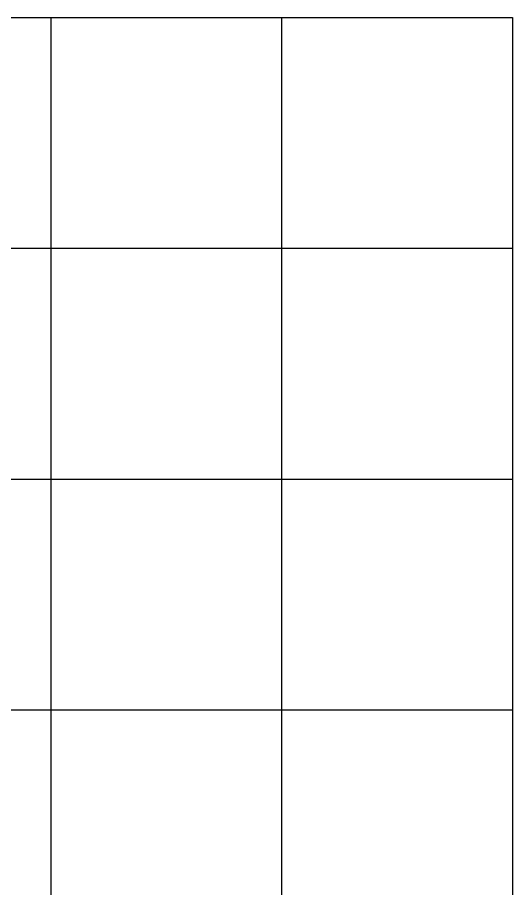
# Model space of a CAD drawing. Extents: x -469675 to 2400000, y -476501 to 2085364.
# Drawn here: x 697270 to 708000, y 481129 to 500000 of the extents above; entities that cross this region are included whole.
import ezdxf

# ---------------------------------------------------------------- set-up
doc = ezdxf.new("R2010")
doc.units = 0
doc.header["$LTSCALE"] = 1000
doc.header["$MEASUREMENT"] = 0
doc.layers.add('C-注释', color=30, linetype='CONTINUOUS', plot=False)

msp = doc.modelspace()

# ---------------------------------------------------------------- linework, layer by layer
at = {"layer": 'C-注释', "ltscale": 0.25}
for p, q in [((680000, 500000), (708000, 500000)), ((698000, 465000), (698000, 500000)), ((703000, 465000), (703000, 500000)), ((680000, 495000), (708000, 495000)), ((680000, 490000), (708000, 490000)), ((680000, 485000), (708000, 485000))]:
    msp.add_line(p, q, dxfattribs=at)
msp.add_lwpolyline([(680000, 500000), (708000, 500000), (708000, 465000), (680000, 465000)], close=True, dxfattribs=at)

doc.saveas('drawing.dxf')
